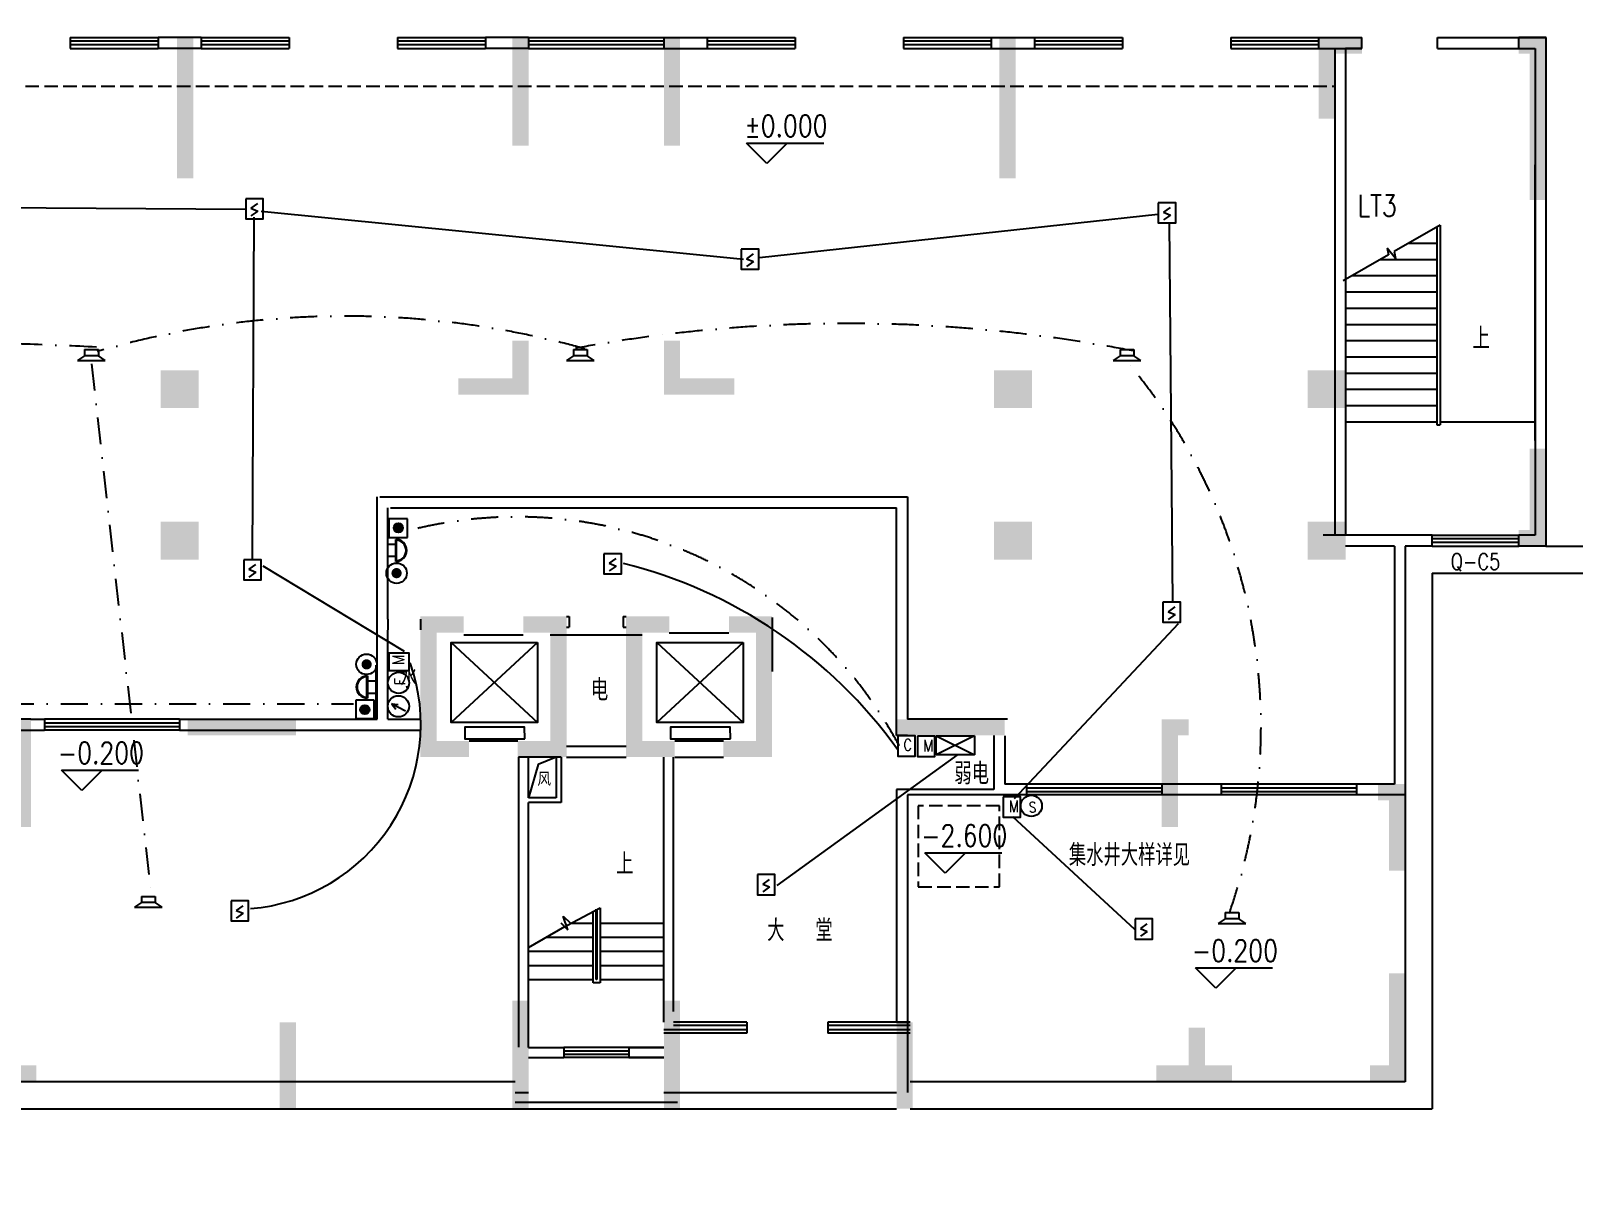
# Model space of a CAD drawing. Extents: x 0 to 121123, y -139549 to 0.
# Drawn here: x 75766 to 104270, y -47558 to -26239 of the extents above; entities that cross this region are included whole.
import ezdxf
from ezdxf.enums import TextEntityAlignment as Align

# ---------------------------------------------------------------- set-up
doc = ezdxf.new("R2010")
doc.units = 0
doc.header["$LTSCALE"] = 1000
doc.header["$MEASUREMENT"] = 0
for name, pattern in [('DASH', [0.35, 0.25, -0.1]), ('DASHDOT', [1, 0.5, -0.25, 0, -0.25]), ('DOTE', [2.42, 2, -0.2, 0.02, -0.2])]:
    doc.linetypes.add(name, pattern=pattern)
doc.layers.get('0').update_dxf_attribs({"linetype": 'CONTINUOUS'})
for name, color, linetype in [('0SOMKE', 1, 'CONTINUOUS'), ('DJ', 4, 'CONTINUOUS'), ('DJ1', 4, 'CONTINUOUS'), ('DOTE', 252, 'DOTE'), ('KT', 7, 'CONTINUOUS'), ('STAIR', 7, 'CONTINUOUS'), ('WALL', 7, 'CONTINUOUS'), ('WINDOW', 7, 'CONTINUOUS'), ('WINDOW_TEXT', 7, 'CONTINUOUS'), ('XL1', 1, 'CONTINUOUS'), ('XL2', 1, 'DASHDOT'), ('XL5', 4, 'DASHDOT'), ('信箱', 7, 'CONTINUOUS'), ('文字', 7, 'CONTINUOUS'), ('柱', 7, 'CONTINUOUS'), ('空调位', 7, 'CONTINUOUS'), ('首层', 7, 'CONTINUOUS')]:
    doc.layers.add(name, color=color, linetype=linetype)
doc.styles.add('_SIMPLEX', font='SIMPLEX.shx', dxfattribs={"width": 0.8})
doc.styles.add('HZTXT', font='txt.shx', dxfattribs={"width": 0.5, "bigfont": 'hztxt.shx'})
doc.styles.add('SMOOTHER', font='SIMPLEX', dxfattribs={"width": 0.75, "bigfont": 'CHINA.SHX'})
doc.styles.add('TITLE-M', font='romans', dxfattribs={"bigfont": 'CHINA.SHX'})

# ---------------------------------------------------------------- blocks, each defined once
blk = doc.blocks.new('A$C6CD53919')
at = {"layer": '文字', "style": 'HZTXT', "width": 0.8}
blk.add_text('大  堂', height=400, dxfattribs=at).set_placement((-5, 0))
blk = doc.blocks.new('M_B0OPK')
for p, q in [((-0.5, 0.5), (0.5, 0.5)), ((0.5, 0.167), (-0.5, 0.167)), ((0.5, -0.167), (-0.5, -0.167)), ((-0.5, -0.5), (0.5, -0.5))]:
    blk.add_line(p, q)
blk = doc.blocks.new('C1001')
at = {"layer": 'DJ', "linetype": 'Continuous'}
for p, q in [((1126, -438), (934, -576)), ((934, -576), (1135, -659)), ((1135, -659), (934, -801))]:
    blk.add_line(p, q, dxfattribs=at)
at = {"layer": 'DJ'}
blk.add_lwpolyline([(781, -296), (781, -885), (1290, -885), (1290, -296)], close=True, dxfattribs=at)
blk = doc.blocks.new('C1008')
at = {"layer": 'DJ', "color": 4}
for p, q in [((581, -348), (374, -485)), ((581, -168), (985, -168)), ((581, -168), (581, -348)), ((985, -348), (581, -348)), ((985, -168), (985, -348)), ((1186, -485), (985, -348)), ((374, -485), (1186, -485))]:
    blk.add_line(p, q, dxfattribs=at)
blk = doc.blocks.new('GD45')
for p, q in [((3.07, 0.23), (-2.93, 0.23)), ((3.07, 0.03), (-2.93, 0.03)), ((-1.57, 0.02), (-1.57, -2.25)), ((1.72, 0.02), (1.72, -2.25))]:
    blk.add_line(p, q)
for radius in [3, 2.8]:
    blk.add_arc((0.07, 0.03), radius, 0.0566, 179.9434)
blk = doc.blocks.new('A5')
at = {"layer": 'DJ'}
for p, q in [((464, -404), (464, -943)), ((1003, -404), (464, -404)), ((1003, -943), (1003, -404)), ((464, -943), (1003, -943))]:
    blk.add_line(p, q, dxfattribs=at)
at = {"layer": 'DJ', "const_width": 135}
blk.add_lwpolyline([(659, -662, 1), (794, -662, 1)], format="xyb", close=True, dxfattribs=at)
at = {"layer": 'DJ'}
blk.add_circle((724, -666), 135, dxfattribs=at)
blk = doc.blocks.new('C1005')
at = {"layer": 'DJ1'}
blk.add_blockref('A5', (-281, -105), dxfattribs=at)
blk = doc.blocks.new('A13')
at = {"layer": '0SOMKE', "color": 4, "const_width": 149}
blk.add_lwpolyline([(415, -553, 1), (564, -553, 1)], format="xyb", close=True, dxfattribs=at)
at = {"layer": '0SOMKE', "color": 4}
blk.add_circle((492, -551), 299, dxfattribs=at)
blk = doc.blocks.new('A10')
at = {"layer": 'DJ'}
blk.add_lwpolyline([(498, -454), (498, -1043), (1007, -1043), (1007, -454)], close=True, dxfattribs=at)
at = {"layer": 'DJ', "style": 'SMOOTHER', "width": 0.85}
blk.add_text('M', height=336, dxfattribs=at).set_placement((667, -897))
blk = doc.blocks.new('A25')
at = {"layer": 'DJ', "linetype": 'Continuous'}
for p, q in [((222, -778), (442, -361)), ((420, -383), (288, -492)), ((442, -361), (420, -558))]:
    blk.add_line(p, q, dxfattribs=at)
blk.add_circle((368, -568), 310, dxfattribs=at)
blk = doc.blocks.new('A12')
at = {"layer": 'DJ', "linetype": 'Continuous'}
blk.add_circle((969, -470), 310, dxfattribs=at)
at = {"layer": 'DJ', "style": 'TITLE-M', "width": 0.85}
blk.add_text('F', height=301, dxfattribs=at).set_placement((1006, -661), align=Align.CENTER)
blk = doc.blocks.new('A11')
at = {"layer": 'DJ'}
blk.add_lwpolyline([(925, -493), (925, -1082), (1434, -1082), (1434, -493)], close=True, dxfattribs=at)
at = {"layer": 'DJ', "style": 'SMOOTHER', "width": 0.85}
blk.add_text('C', height=336, dxfattribs=at).set_placement((1089, -924))
blk = doc.blocks.new('A22')
at = {"layer": 'DJ', "color": 4}
for p, q in [((711, -1172), (711, -614)), ((711, -1172), (1826, -614)), ((1826, -1172), (711, -614)), ((711, -614), (1826, -614)), ((1826, -614), (1826, -1172)), ((1826, -1172), (711, -1172))]:
    blk.add_line(p, q, dxfattribs=at)

msp = doc.modelspace()

# ---------------------------------------------------------------- hatches: boundary and pattern name
at = {"layer": '柱'}
h = msp.add_hatch(color=256, dxfattribs=at)
h.paths.add_polyline_path([(84665.9, -31964), (84965.9, -31964), (84965.9, -32964), (83665.9, -32964), (83665.9, -32664), (84665.9, -32664)])
h.paths.add_polyline_path([(69165.9, -26364), (68665.9, -26364), (68665.9, -29364), (68965.9, -29364), (68965.9, -26664), (69165.9, -26664)])
h.paths.add_polyline_path([(68665.9, -33964), (68965.9, -33964), (68965.9, -35464), (69165.9, -35464), (69165.9, -35764), (68665.9, -35764)])
h.paths.add_polyline_path([(75265.9, -38964), (75765.9, -38964), (75765.9, -40954), (75465.9, -40954), (75465.9, -39264), (75265.9, -39264)])
h.paths.add_polyline_path([(71265.9, -43664), (71565.9, -43664), (71565.9, -45364), (71915.9, -45364), (71915.9, -45664), (71265.9, -45664)])
h.paths.add_polyline_path([(71765.9, -40164.1), (71265.9, -40164.1), (71265.9, -41764.1), (71565.9, -41764.1), (71565.9, -40464.1), (71765.9, -40464.1)])
h.paths.add_polyline_path([(74465.9, -45364), (74465.9, -45664), (75865.9, -45664), (75865.9, -45364), (75265.9, -45364), (75265.9, -44664), (74965.9, -44664), (74965.9, -45364)])
h.paths.add_polyline_path([(80365.9, -44564), (80665.9, -44564), (80665.9, -46164), (80365.9, -46164)])
h.paths.add_polyline_path([(72365.9, -33214), (73065.9, -33214), (73065.9, -32514), (72365.9, -32514)])
h.paths.add_polyline_path([(72365.9, -36014), (73065.9, -36014), (73065.9, -35314), (72365.9, -35314)])
h.paths.add_polyline_path([(72065.9, -26364), (72865.9, -26364), (72865.9, -27664), (72865.9, -27864), (72565.9, -27864), (72565.9, -26664), (72065.9, -26664)])
h.paths.add_polyline_path([(80665.9, -38964.1), (80665.9, -39264.1), (78665.9, -39264.1), (78665.9, -38964.1)])
h.paths.add_polyline_path([(78165.9, -36014), (78865.9, -36014), (78865.9, -35314), (78165.9, -35314)])
h.paths.add_polyline_path([(78165.9, -33214), (78865.9, -33214), (78865.9, -32514), (78165.9, -32514)])
h.paths.add_polyline_path([(83765.9, -37364), (83765.9, -37064), (82965.9, -37064), (82965.9, -39664), (83865.9, -39664), (83865.9, -39364), (83265.9, -39364), (83265.9, -37364)])
h.paths.add_polyline_path([(83265.9, -37364), (83265.9, -39364)], flags=16)
h.paths.add_polyline_path([(78465.9, -28964), (78765.9, -28964), (78765.9, -26364), (78465.9, -26364)])
h.paths.add_polyline_path([(100365.9, -26364), (99565.9, -26364), (99565.9, -27664), (99565.9, -27864), (99865.9, -27864), (99865.9, -26664), (100365.9, -26664)])
h.paths.add_polyline_path([(100065.9, -33214), (99365.9, -33214), (99365.9, -32514), (100065.9, -32514)])
h.paths.add_polyline_path([(100065.9, -36014), (99365.9, -36014), (99365.9, -35314), (100065.9, -35314)])
h.paths.add_polyline_path([(97165.9, -38964), (96665.9, -38964), (96665.9, -40954), (96965.9, -40954), (96965.9, -39264), (97165.9, -39264)])
h.paths.add_polyline_path([(92065.9, -44564), (91765.9, -44564), (91765.9, -46164), (92065.9, -46164)])
h.paths.add_polyline_path([(87765.9, -44164), (87465.9, -44164), (87465.9, -46164), (87765.9, -46164)])
h.paths.add_polyline_path([(84665.9, -44164), (84965.9, -44164), (84965.9, -46164), (84665.9, -46164)])
h.paths.add_polyline_path([(97965.9, -45364), (97965.9, -45664), (96565.9, -45664), (96565.9, -45364), (97165.9, -45364), (97165.9, -44664), (97465.9, -44664), (97465.9, -45364)])
h.paths.add_polyline_path([(91765.9, -38964.1), (91765.9, -39264.1), (93765.9, -39264.1), (93765.9, -38964.1)])
h.paths.add_polyline_path([(87765.9, -31964), (87465.9, -31964), (87465.9, -32964), (88765.9, -32964), (88765.9, -32664), (87765.9, -32664)])
h.paths.add_polyline_path([(84865.9, -37364), (84865.9, -37064), (85665.9, -37064), (85665.9, -39664), (84765.9, -39664), (84765.9, -39364), (85365.9, -39364), (85365.9, -37364)])
h.paths.add_polyline_path([(87565.9, -37364), (87565.9, -37064), (86765.9, -37064), (86765.9, -39664), (87665.9, -39664), (87665.9, -39364), (87065.9, -39364), (87065.9, -37364)])
h.paths.add_polyline_path([(89165.9, -37364), (89165.9, -39364)], flags=16)
h.paths.add_polyline_path([(88665.9, -37364), (88665.9, -37064), (89465.9, -37064), (89465.9, -39664), (88565.9, -39664), (88565.9, -39364), (89165.9, -39364), (89165.9, -37364)])
h.paths.add_polyline_path([(84665.9, -28364), (84965.9, -28364), (84965.9, -26364), (84665.9, -26364)])
h.paths.add_polyline_path([(87765.9, -28364), (87465.9, -28364), (87465.9, -26364), (87765.9, -26364)])
h.paths.add_polyline_path([(94265.9, -36014), (93565.9, -36014), (93565.9, -35314), (94265.9, -35314)])
h.paths.add_polyline_path([(94265.9, -33214), (93565.9, -33214), (93565.9, -32514), (94265.9, -32514)])
h.paths.add_polyline_path([(93965.9, -28964), (93665.9, -28964), (93665.9, -26364), (93965.9, -26364)])
h.paths.add_polyline_path([(101165.9, -43664), (100865.9, -43664), (100865.9, -45364), (100515.9, -45364), (100515.9, -45664), (101165.9, -45664)])
h.paths.add_polyline_path([(100665.9, -40164.1), (101165.9, -40164.1), (101165.9, -41764.1), (100865.9, -41764.1), (100865.9, -40464.1), (100665.9, -40464.1)])
h.paths.add_polyline_path([(103265.9, -26364), (103765.9, -26364), (103765.9, -29364), (103465.9, -29364), (103465.9, -26664), (103265.9, -26664)])
h.paths.add_polyline_path([(103765.9, -33964), (103465.9, -33964), (103465.9, -35464), (103265.9, -35464), (103265.9, -35764), (103765.9, -35764)])
edge = h.paths.add_edge_path()
edge.add_line((66200.1, -26364), (104796.6, -26364))
edge = h.paths.add_edge_path()
edge.add_line((103765.9, -48469), (103765.9, -22173))

# ---------------------------------------------------------------- linework, layer by layer
for p, q in [((84965.9, -26364), (87465.9, -26364)), ((87465.9, -26430.8), (84965.9, -26430.8)), ((87465.9, -26497.6), (84965.9, -26497.6)), ((84965.9, -26564.4), (87465.9, -26564.4)), ((78515.9, -38964.1), (76015.9, -38964.1)), ((76015.9, -39030.7), (78515.9, -39030.7)), ((76015.9, -39097.4), (78515.9, -39097.4)), ((78515.9, -39164.1), (76015.9, -39164.1)), ((96665.9, -40164.1), (94165.9, -40164.1)), ((100265.9, -40164.1), (97765.9, -40164.1)), ((94165.9, -40230.7), (96665.9, -40230.7)), ((94165.9, -40297.4), (96665.9, -40297.4)), ((96665.9, -40364.1), (94165.9, -40364.1)), ((97765.9, -40230.7), (100265.9, -40230.7)), ((97765.9, -40297.4), (100265.9, -40297.4)), ((100265.9, -40364.1), (97765.9, -40364.1)), ((86815.9, -45034.1), (85615.9, -45034.1)), ((85615.9, -45094.1), (86815.9, -45094.1)), ((85615.9, -45154.1), (86815.9, -45154.1)), ((86815.9, -45214.1), (85615.9, -45214.1))]:
    msp.add_line(p, q)
at = {"layer": 'DJ', "linetype": 'Continuous'}
msp.add_circle((94255.6, -40565.6), 196.2, dxfattribs=at)
at = {"layer": 'DOTE'}
msp.add_line((85365.9, -37404.1), (87065.9, -37404.1), dxfattribs=at)
at = {"layer": 'KT', "linetype": 'DASH'}
msp.add_line((68665.9, -27264), (99865.9, -27264), dxfattribs=at)
at = {"layer": 'STAIR'}
for p, q in [((103565.9, -33814.1), (103565.9, -28714.1)), ((101810.9, -29829.8), (100960.3, -30320.9)), ((101750.9, -29864.4), (101750.9, -33524.4)), ((101810.9, -29829.8), (101810.9, -33524.4)), ((101231.3, -30164.4), (101750.9, -30164.4)), ((100856.4, -30380.9), (100022.6, -30862.3)), ((100711.6, -30464.4), (101750.9, -30464.4)), ((100985.7, -30444.8), (100831.1, -30256.9)), ((100831.1, -30256.9), (100856.4, -30380.9)), ((100960.3, -30320.9), (100985.7, -30444.8)), ((100192, -30764.4), (101750.9, -30764.4)), ((100065.9, -31064.4), (101750.9, -31064.4)), ((100065.9, -31364.4), (101750.9, -31364.4)), ((100065.9, -31664.4), (101750.9, -31664.4)), ((100065.9, -31964.4), (101750.9, -31964.4)), ((100065.9, -32264.4), (101750.9, -32264.4)), ((100065.9, -32564.4), (101750.9, -32564.4)), ((100065.9, -32686.9), (100065.9, -33814.1)), ((100065.9, -32864.4), (101750.9, -32864.4)), ((100065.9, -33164.4), (101750.9, -33164.4)), ((100065.9, -33464.4), (101750.9, -33464.4)), ((101750.9, -33524.4), (101810.9, -33524.4)), ((101810.9, -33464.4), (101820.9, -33464.4)), ((101810.9, -33464.4), (103565.9, -33464.4)), ((103765.9, -35764.1), (105605.8, -35764.1)), ((101665.9, -36264.1), (101665.9, -46164)), ((101665.9, -36264.1), (106765.8, -36264.1)), ((101165.9, -40364.1), (101165.9, -45664.1)), ((85672.9, -42774.1), (86285.9, -42449)), ((86285.9, -42449), (86285.9, -43834.1)), ((85557.9, -42725), (85691.2, -42855.8)), ((85691.2, -42855.8), (85604.5, -42605.7)), ((85604.5, -42605.7), (85737.8, -42736.6)), ((85742.1, -42734.1), (86155.9, -42734.1)), ((86155.9, -43834.1), (86155.9, -42524.1)), ((86215.9, -43774.1), (86215.9, -42474.1)), ((86225.9, -42474.1), (86225.9, -43774.1)), ((86285.9, -42734.1), (87465.9, -42734.1)), ((84965.9, -43182.2), (85632, -42797.7)), ((85291.8, -42994.1), (86155.9, -42994.1)), ((86285.9, -42994.1), (87465.9, -42994.1)), ((84965.9, -43254.1), (86155.9, -43254.1)), ((86285.9, -43254.1), (87465.9, -43254.1)), ((84965.9, -43514.1), (86155.9, -43514.1)), ((86285.9, -43514.1), (87465.9, -43514.1)), ((84965.9, -43774.1), (86155.9, -43774.1)), ((86285.9, -43834.1), (86155.9, -43834.1)), ((86225.9, -43774.1), (86215.9, -43774.1)), ((86285.9, -43774.1), (87465.9, -43774.1)), ((84715.9, -45664.1), (56565.9, -45664.1)), ((101165.9, -45664.1), (92015.9, -45664.1)), ((56615.9, -46164), (84715.9, -46164.1)), ((92015.9, -46164), (101665.9, -46164))]:
    msp.add_line(p, q, dxfattribs=at)
at = {"layer": 'STAIR', "linetype": 'DASH'}
msp.add_lwpolyline([(92165.9, -42064.1), (93665.9, -42064.1), (93665.9, -40564.1), (92165.9, -40564.1)], close=True, dxfattribs=at)
at = {"layer": 'WALL'}
for p, q in [((76490.9, -26364), (76490.9, -26564.4)), ((76490.9, -26364), (76490.9, -26564.4)), ((78115.9, -26364), (78115.9, -26564.4)), ((78915.9, -26364), (78115.9, -26364)), ((78915.9, -26364), (78915.9, -26564.4)), ((80540.9, -26364), (80540.9, -26564.4)), ((80540.9, -26364), (80540.9, -26564.4)), ((82540.9, -26364), (82540.9, -26564.4)), ((82540.9, -26364), (82540.9, -26564.4)), ((84965.9, -26364), (84165.9, -26364)), ((84165.9, -26364), (84165.9, -26564.4)), ((84965.9, -26364), (84965.9, -26564.4)), ((87465.9, -26364), (88265.9, -26364)), ((87465.9, -26364), (87465.9, -26564.4)), ((88265.9, -26364), (88265.9, -26564.4)), ((89890.9, -26364), (89890.9, -26564.4)), ((89890.9, -26364), (89890.9, -26564.4)), ((91890.9, -26364), (91890.9, -26564.4)), ((91890.9, -26364), (91890.9, -26564.4)), ((93515.9, -26364), (94315.9, -26364)), ((93515.9, -26364), (93515.9, -26564.4)), ((94315.9, -26364), (94315.9, -26564.4)), ((95940.9, -26364), (95940.9, -26564.4)), ((95940.9, -26364), (95940.9, -26564.4)), ((97940.9, -26364), (97940.9, -26564.4)), ((97940.9, -26364), (97940.9, -26564.4)), ((99565.9, -26364), (100365.9, -26364)), ((99565.9, -26364), (100365.9, -26364)), ((99565.9, -26364), (99565.9, -26564.4)), ((100365.9, -26568.4), (100365.9, -26364)), ((100365.9, -26564.4), (100365.9, -26364)), ((100365.9, -26564.4), (100365.9, -26364)), ((101765.9, -26364), (103765.9, -26364)), ((101765.9, -26564), (101765.9, -26364)), ((103769.9, -26364), (103265.9, -26364)), ((103265.9, -26564.4), (103265.9, -26364)), ((103765.9, -26364), (103765.9, -35764.1)), ((78915.9, -26564.4), (78115.9, -26564.4)), ((84965.9, -26564.4), (84165.9, -26564.4)), ((87465.9, -26564.4), (88265.9, -26564.4)), ((93515.9, -26564.4), (94315.9, -26564.4)), ((99565.9, -26564.4), (100365.9, -26564.4)), ((99565.9, -26564.4), (100365.9, -26564.4)), ((99865.9, -26564.4), (99865.9, -35564.1)), ((100365.9, -26564.4), (100065.9, -26564.4)), ((100065.9, -26564.4), (100065.9, -35564.1)), ((101765.9, -26564), (103565.9, -26564)), ((103565.9, -26564), (103565.9, -35564.1)), ((103765.9, -30264.1), (103765.9, -35764.1)), ((82165.9, -38964.9), (82165.9, -34854.9)), ((82215.9, -34854.1), (91965.9, -34854.1)), ((82365.9, -37113.3), (82365.9, -35053.3)), ((82415.9, -35054.1), (91765.9, -35054.1)), ((91765.9, -39264.1), (91765.9, -35054.1)), ((91965.9, -34854.1), (91965.9, -38964.1)), ((100965.9, -35564.1), (99651.6, -35564.1)), ((101665.9, -35564.1), (100965.9, -35564.1)), ((101665.9, -35764.1), (101665.9, -35564.1)), ((103565.9, -35564.1), (103265.9, -35564.1)), ((103265.9, -35764.1), (103265.9, -35564.1)), ((100965.9, -35764.1), (100065.9, -35764.1)), ((100965.9, -35764.1), (100965.9, -40164.1)), ((101165.9, -35764.1), (101165.9, -40364.1)), ((101665.9, -35764.1), (101165.9, -35764.1)), ((103765.9, -35764.1), (103265.9, -35764.1)), ((82365.9, -37112.8), (82365.9, -37312.8)), ((82365.9, -38964.9), (82365.9, -37314.8)), ((82965.9, -37112.8), (82965.9, -37312.8)), ((85665.9, -37064), (85715.9, -37064)), ((85665.9, -37264), (85715.9, -37264)), ((85715.9, -37064), (85715.9, -37264)), ((86715.9, -37064), (86765.9, -37064)), ((86715.9, -37064), (86715.9, -37264)), ((86715.9, -37264), (86765.9, -37264)), ((75765.9, -38964.1), (74065.9, -38964.1)), ((75765.9, -38964.1), (76015.9, -38964.1)), ((76015.9, -38964.1), (76015.9, -39164.1)), ((78515.9, -38964.1), (82165.9, -38964.9)), ((78515.9, -38964.1), (78515.9, -39164.1)), ((82365.9, -38964.9), (82965.9, -38964.1)), ((93815.9, -38964.1), (91965.9, -38964.1)), ((75165.9, -39164.1), (75765.9, -39164.1)), ((75765.9, -39164.1), (76015.9, -39164.1)), ((78515.9, -39164.1), (82965.9, -39164.1)), ((91965.9, -39264.1), (91765.9, -39264.1)), ((93566, -39264.1), (93566, -40264.1)), ((93765.9, -39271), (93765.9, -40164.1)), ((83865.9, -39364.1), (84765.9, -39364.1)), ((85665.9, -39464), (86765.9, -39464)), ((87665.9, -39364.1), (88565.9, -39364.1)), ((85565.9, -39664), (84775.9, -39664)), ((84785.9, -45024.1), (84785.9, -39664)), ((84965.9, -40414.1), (84965.9, -39664)), ((84965.9, -40414.1), (84965.9, -39664)), ((85475.9, -39664), (85475.9, -40414.1)), ((85475.9, -39664), (85475.9, -40414.1)), ((85565.9, -39664), (85565.9, -40504.1)), ((85565.9, -39664), (85565.9, -40504.1)), ((85665.9, -39664), (86765.9, -39664)), ((87465.9, -44564.1), (87465.9, -39664)), ((87645.9, -44364.1), (87645.9, -39664)), ((87665.9, -39664), (88565.9, -39664)), ((94165.9, -40164.1), (93765.9, -40164.1)), ((94165.9, -40164.1), (94165.9, -40364.1)), ((96665.9, -40164.1), (96665.9, -40364.1)), ((97765.9, -40164.1), (96665.9, -40164.1)), ((97765.9, -40164.1), (97765.9, -40364.1)), ((100965.9, -40164.1), (100265.9, -40164.1)), ((100265.9, -40164.1), (100265.9, -40364.1)), ((85475.9, -40414.1), (84965.9, -40414.1)), ((85475.9, -40414.1), (84965.9, -40414.1)), ((91765.9, -40264.1), (91765.9, -44564.1)), ((91965.9, -40264.1), (91765.9, -40264.1)), ((91965.9, -40264.1), (91965.9, -40264.1)), ((93566, -40264.1), (91965.9, -40264.1)), ((91965.9, -40364.1), (91965.9, -45864.1)), ((94165.9, -40364.1), (91965.9, -40364.1)), ((97765.9, -40364.1), (96665.9, -40364.1)), ((101165.9, -40364.1), (100265.9, -40364.1)), ((85565.9, -40504.1), (84965.9, -40504.1)), ((85565.9, -40504.1), (84965.9, -40504.1)), ((84965.9, -45034.1), (84965.9, -40504.1)), ((84965.9, -45034.1), (85615.9, -45034.1)), ((85615.9, -45034.1), (85615.9, -45214.1)), ((86815.9, -45034.1), (86815.9, -45214.1)), ((87465.9, -45034.1), (86815.9, -45034.1)), ((86815.9, -45034.1), (87465.9, -45034.1)), ((86815.9, -45034.1), (86815.9, -45214.1)), ((87465.9, -45034.1), (86965.9, -45034.1)), ((84965.9, -45214.1), (85615.9, -45214.1)), ((87465.9, -45214.1), (86815.9, -45214.1)), ((86815.9, -45214.1), (87465.9, -45214.1)), ((87465.9, -45214.1), (86965.9, -45214.1))]:
    msp.add_line(p, q, dxfattribs=at)
at = {"layer": 'WINDOW'}
for p, q in [((89472.7, -38082.4), (89472.7, -37082.4)), ((83534.7, -37544.7), (85128.4, -39021.7)), ((85128.4, -37544.7), (83534.7, -39021.7)), ((85128.4, -37544.7), (83534.7, -39021.7)), ((83534.7, -37544.7), (85128.4, -39021.7)), ((83765.9, -37404.1), (84865.9, -37404.1)), ((87334.7, -37544.7), (88928.4, -39021.7)), ((88928.4, -37544.7), (87334.7, -39021.7)), ((88928.4, -37544.7), (87334.7, -39021.7)), ((87334.7, -37544.7), (88928.4, -39021.7)), ((82138.9, -37964.1), (82138.9, -38964.1)), ((88996.9, -44704.1), (87465.9, -44704.1)), ((88996.9, -44564.1), (87645.9, -44564.1)), ((88996.9, -44624.1), (87645.9, -44624.1)), ((88996.9, -44564.1), (88996.9, -44764.1)), ((92015.9, -44564.1), (90496.9, -44564.1)), ((90496.9, -44564.1), (90496.9, -44764.1)), ((92015.9, -44624.1), (90496.9, -44624.1)), ((92015.9, -44704.1), (90496.9, -44704.1)), ((88996.9, -44764.1), (87465.9, -44764.1)), ((92015.9, -44764.1), (90496.9, -44764.1))]:
    msp.add_line(p, q, dxfattribs=at)
for points in [[(85128.4, -37544.7), (85128.4, -39021.7), (83534.7, -39021.7), (83534.7, -37544.7)], [(88928.4, -37544.7), (88928.4, -39021.7), (87334.7, -39021.7), (87334.7, -37544.7)], [(84895.6, -39329), (84890.6, -39112.4), (83787.2, -39112.4), (83787.2, -39329)], [(88695.6, -39329), (88690.6, -39112.4), (87587.2, -39112.4), (87587.2, -39329)]]:
    msp.add_lwpolyline(points, close=True, dxfattribs=at)
at = {"layer": 'XL1'}
for p, q in [((71036.5, -29476.3), (79739, -29535.7)), ((80023.9, -29570.6), (88934.3, -30461)), ((89231.3, -30431.3), (96597.3, -29629.9)), ((79887.5, -29684.1), (79857.8, -36006)), ((96805.2, -29778.3), (96864.6, -36812.5)), ((80053.6, -36129.9), (82667.3, -37703)), ((96968, -37203.2), (93938.5, -40438.3)), ((92898.7, -39617.8), (89554.6, -42036.6)), ((93908.8, -40764.8), (96166.1, -42842.4))]:
    msp.add_line(p, q, dxfattribs=at)
for centre, radius, start, end in [((84566.7, -44706.2), 8886.1, 35.68858, 75.97599), ((79555.2, -39056.9), 3417.6, 274.49697, 19.39325)]:
    msp.add_arc(centre, radius, start, end, dxfattribs=at)
at = {"layer": 'XL2'}
msp.add_line((76886.6, -32391.7), (77988.1, -42198.3), dxfattribs=at)
for centre, radius, start, end in [((81587, -47978.2), 16465.4, 74.43452, 106.20164), ((90854.9, -59399.7), 27751.3, 79.01222, 100.43191), ((72907.6, -114227.2), 82242.4, 87.163604, 94.004823), ((88070.6, -39102.9), 10430.5, 340.71093, 40.4074)]:
    msp.add_arc(centre, radius, start, end, dxfattribs=at)
at = {"layer": 'XL5'}
msp.add_line((69319.4, -38678.8), (81731.3, -38678.8), dxfattribs=at)
msp.add_arc((84749.6, -43236.8), 8012.8, 28.13242, 104.53254, dxfattribs=at)
at = {"layer": '信箱'}
msp.add_line((91765.9, -44564.1), (92015.9, -44564.1), dxfattribs=at)
at = {"layer": '文字'}
for p, q in [((89369.1, -28688.5), (88994.1, -28313.5)), ((88994.1, -28313.5), (89744.1, -28313.5)), ((89744.1, -28313.5), (89369.1, -28688.5)), ((89369.1, -28313.5), (89674.6, -28313.5)), ((89369.1, -28313.5), (90419.1, -28313.5)), ((76707.2, -40278.7), (76332.2, -39903.7)), ((76332.2, -39903.7), (77082.2, -39903.7)), ((77082.2, -39903.7), (76707.2, -40278.7)), ((76707.2, -39903.7), (77012.7, -39903.7)), ((76707.2, -39903.7), (77757.2, -39903.7)), ((92662.6, -41807.6), (92287.6, -41432.6)), ((92287.6, -41432.6), (93037.6, -41432.6)), ((93037.6, -41432.6), (92662.6, -41807.6)), ((92662.6, -41432.6), (92968.1, -41432.6)), ((92662.6, -41432.6), (93712.6, -41432.6)), ((97665.9, -43935.5), (97290.9, -43560.5)), ((97290.9, -43560.5), (98040.9, -43560.5)), ((98040.9, -43560.5), (97665.9, -43935.5)), ((97665.9, -43560.5), (97971.4, -43560.5)), ((97665.9, -43560.5), (98715.9, -43560.5))]:
    msp.add_line(p, q, dxfattribs=at)
at = {"layer": '空调位'}
msp.add_lwpolyline([(85475.9, -39664), (85141.2, -39800.5), (84965.9, -40414.1)], dxfattribs=at)
msp.add_lwpolyline([(85475.9, -39664), (85141.2, -39800.5), (84965.9, -40414.1)], dxfattribs=at)
at = {"layer": '首层'}
for p, q in [((87565.9, -37364.1), (88665.9, -37364.1)), ((84715.9, -45864.1), (84965.9, -45864.1)), ((87465.9, -45864.1), (91765.9, -45864.1)), ((84715.9, -46044.1), (87715.9, -46044.1)), ((84715.9, -46164.1), (91765.9, -46164.1))]:
    msp.add_line(p, q, dxfattribs=at)

# ---------------------------------------------------------------- block references
at = {"xscale": 0.63236187, "yscale": 0.63236187, "zscale": 0.63236187}
for name, p in [('C1001', (79243.1, -29154.4)), ('C1001', (96109.1, -29229)), ('C1001', (88402.9, -30086.9)), ('C1008', (76390.9, -32025.1)), ('C1008', (85426.1, -32025.1)), ('C1008', (95530.5, -32025.1)), ('C1001', (85864.6, -35716.9)), ('C1001', (79205.8, -35828.8)), ('C1001', (96194.6, -36612.1)), ('C1001', (88701.5, -41647.8)), ('C1008', (77442.3, -42131.9)), ('C1001', (78971.5, -42133.8)), ('C1001', (95681.8, -42468.4)), ('C1008', (97470, -42432.1))]:
    msp.add_blockref(name, p, dxfattribs=at)
for p, rotation in [((83046, -35145.5), 270), ((81450.4, -39068.1), 90)]:
    msp.add_blockref('C1005', p, dxfattribs=dict(at, rotation=rotation))
at = {"layer": 'DJ1'}
for name, p, xscale, yscale, zscale, rotation in [('GD45', (82508.7, -35839.7), 68.185809828864, 68.185809828864, 68.185809828864, 270), ('A13', (82874.7, -35954.1), 0.63236187, 0.63236187, 0.63236187, 270), ('A13', (81621.7, -38259.5), 0.63236187, 0.63236187, 0.63236187, 90), ('A10', (82097.2, -38377.5), 0.63236187, 0.63236187, 0.63236187, 90), ('GD45', (81987.8, -38373.9), 68.185809828864, 68.185809828864, 68.185809828864, 90), ('A12', (82264.4, -38904.3), 0.63236187, 0.63236187, 0.63236187, 90), ('A25', (82200.1, -38957.4), 0.63236187, 0.63236187, 0.63236187, 90), ('A11', (91202.6, -38959.6), 0.63236187, 0.63236187, 0.63236187, 359.9999999999999), ('A10', (91838, -38990.7), 0.63236187, 0.63236187, 0.63236187, 359.9999999999999), ('A22', (93653.7, -40009.9), 0.63236187, 0.63236187, 0.63236187, 180)]:
    msp.add_blockref(name, p, dxfattribs=dict(at, xscale=xscale, yscale=yscale, zscale=zscale, rotation=rotation))
at = {"layer": 'DJ1', "xscale": 0.63236187, "yscale": 0.63236187, "zscale": 0.63236187}
msp.add_blockref('A10', (93419.3, -40111.9), dxfattribs=at)
at = {"layer": 'WALL'}
msp.add_blockref('A$C6CD53919', (89379.7, -43067.6), dxfattribs=at)
at = {"layer": 'WINDOW', "xscale": -1625, "zscale": 1625, "rotation": 180}
for p, yscale in [((77303.4, -26464.2), 200.4193179859358), ((79728.4, -26464.2), 200.4193179844005), ((83353.4, -26464.2), 200.4193179859358), ((89078.4, -26464.2), 200.4193179844005), ((92703.4, -26464.2), 200.4193179859358), ((95128.4, -26464.2), 200.4193179844005), ((98753.4, -26464.2), 200.4193179859358)]:
    msp.add_blockref('M_B0OPK', p, dxfattribs=dict(at, yscale=yscale))
at = {"layer": 'WINDOW'}
ref = msp.add_blockref('M_B0OPK', (102465.9, -35664.1), dxfattribs=dict(at, xscale=1600.000129846244, yscale=199.9999999999927, zscale=1600.000129846244))
ref.add_attrib('A', 'Q-C5', dxfattribs={"layer": 'WINDOW_TEXT', "height": 300, "style": '_SIMPLEX', "width": 0.8, "flags": 8}).set_placement((102465.9, -36064.1), align=Align.MIDDLE)

# ---------------------------------------------------------------- texts
at = {"layer": 'DJ', "style": 'TITLE-M', "width": 0.85}
msp.add_text('S', height=190.4, dxfattribs=at).set_placement((94279.3, -40686.5), align=Align.CENTER)
at = {"layer": '文字', "style": 'HZTXT', "width": 0.8}
for s, p in [('%%P0.000', (89722.2, -27995.6)), ('-0.200', (77060.3, -39585.9)), ('-2.600', (93015.7, -41114.8)), ('-0.200', (98019, -43242.7))]:
    msp.add_text(s, height=400, dxfattribs=at).set_placement(p, align=Align.MIDDLE)
for s, p in [('LT3', (100284.3, -29668.9)), ('上    ', (102411.8, -32125.3)), ('水', (82591.8, -38385.7)), ('电', (86116.8, -38621)), ('弱电', (92833.6, -40167.5)), ('集水井大样详见', (94950.2, -41675.7)), ('上    ', (86583.3, -41837.4))]:
    msp.add_text(s, height=400, dxfattribs=at).set_placement(p)
at = {"layer": '空调位', "style": 'HZTXT'}
msp.add_text('风', height=250, dxfattribs=at).set_placement((85128.8, -40195.7))
msp.add_text('风', height=250, dxfattribs=at).set_placement((85128.8, -40195.7))

doc.saveas('drawing.dxf')
